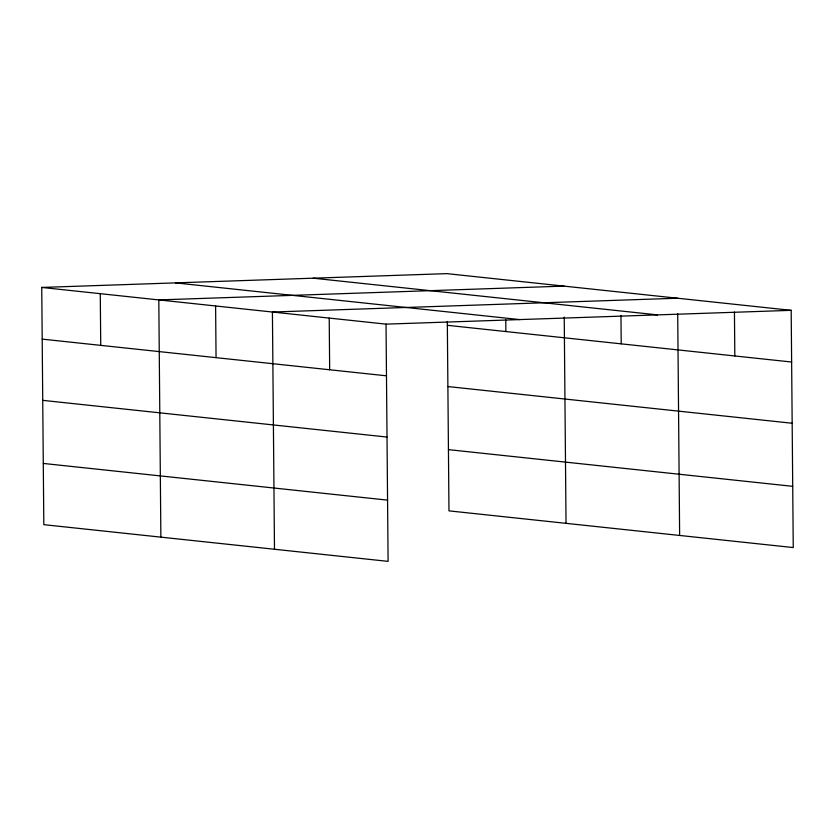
<?xml version="1.0" encoding="UTF-8"?>
<svg xmlns="http://www.w3.org/2000/svg" width="835" height="835" viewBox="0 0 835 835"><rect width="100%" height="100%" fill="white"/><g stroke="black" fill="none" stroke-linecap="round" stroke-linejoin="round"><path stroke-width="1.25" d="M41.75 287.438L386.031 324.137L388.098 561.37L43.817 524.662L41.75 287.438L446.902 273.63L791.183 310.338L793.25 547.562L448.969 510.863L447.32 321.444M563.959 286.113L158.807 299.911L160.873 537.145M677.571 298.22L272.419 312.029L274.485 549.253M386.031 324.137L791.183 310.338M313.198 278.191L657.479 314.889M175.454 282.877L519.725 319.586M447.351 325.316L791.632 362.025M42.199 339.125L386.48 375.823M447.884 386.553L792.164 423.251M42.731 400.351L387.012 437.06M448.437 449.637L792.718 486.335M43.284 463.435L387.565 500.134M734.445 312.029L734.821 355.971M677.707 313.73L679.638 535.454M620.969 315.432L621.209 343.853M564.23 317.123L566.026 523.336M505.78 319.93L505.885 331.558M329.22 318.083L329.668 369.769M215.607 305.975L216.056 357.662M100.273 293.67L100.732 345.366"/></g></svg>
